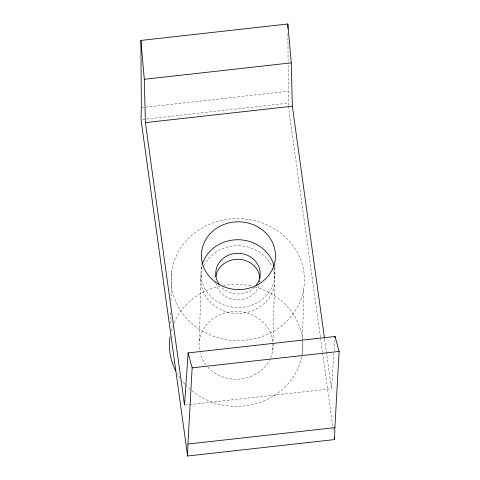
<?xml version="1.0" encoding="UTF-8"?>
<svg xmlns="http://www.w3.org/2000/svg" width="480" height="480" viewBox="0 0 480 480"><rect width="100%" height="100%" fill="white"/><g stroke="black" fill="none" stroke-linecap="round" stroke-linejoin="round"><path stroke-width="0.36" stroke-dasharray="2.4 1.8" d="M170.394 323.358L170.688 312.15M171 300.198L171.762 271.068M199.398 340.596L201.114 274.854M201.27 268.878L201.408 263.652M259.824 282.438L259.884 280.2M272.778 350.07L274.5 284.334M274.656 278.358L275.01 264.912M288.3 105.42L288.114 62.85M302.136 353.862L302.466 341.166M302.484 340.416L303.858 288.126A66.666 60.996 1.5 0 0 212.592 223.026A66.666 60.996 1.5 0 0 196.98 327.636A66.666 60.996 1.5 0 0 303.858 288.126M185.268 405.102L331.482 388.758L334.044 351.414M334.092 350.67L334.812 340.212M141.348 107.67L288.306 91.242M142.518 119.454L287.994 103.194M324.6 339.072L331.482 388.758M288.402 106.164L320.388 337.098M320.49 337.842L322.446 351.948M322.548 352.692L332.832 426.948M332.934 427.692L333.552 432.15M287.916 33.714L288.108 62.1M274.32 267.33A37.038 33.888 1.5 0 1 236.976 307.494A37.038 33.888 1.5 0 1 202.038 265.26M254.604 287.166A22.224 20.334 1.5 0 1 221.184 286.878M260.016 280.458A22.224 20.334 1.5 0 1 259.908 281.784M259.038 285.684A22.224 20.334 1.5 0 1 236.97 299.91A22.224 20.334 1.5 0 1 216.144 284.022M272.664 268.296A37.038 33.888 1.5 0 1 238.038 313.482A37.038 33.888 1.5 0 1 202.8 268.392M203.958 265.716A37.038 33.888 1.5 0 1 238.356 245.712A37.038 33.888 1.5 0 1 272.088 266.922M302.538 340.812A66.666 60.996 1.5 0 1 301.776 355.998M301.632 356.712A66.666 60.996 1.5 0 1 256.986 403.344A66.666 60.996 1.5 0 1 190.644 389.766M190.092 389.286A66.666 60.996 1.5 0 1 185.376 384.708M184.89 384.174A66.666 60.996 1.5 0 1 181.614 380.256M179.85 377.838A66.666 60.996 1.5 0 1 177.054 373.41M171.192 331.11A66.666 60.996 1.5 0 1 172.698 326.202M174.03 322.794A66.666 60.996 1.5 0 1 219.852 286.104M223.41 285.396A66.666 60.996 1.5 0 1 252.234 286.218M255.054 286.938A66.666 60.996 1.5 0 1 302.472 340.092M199.35 349.44A37.038 33.888 1.5 0 1 240.702 311.73A37.038 33.888 1.5 0 1 270.534 357.918M270.234 358.596A37.038 33.888 1.5 0 1 208.002 367.296M206.16 365.166A37.038 33.888 1.5 0 1 200.076 353.076"/><path stroke-width="0.72" d="M187.626 456L187.938 444.048L192.15 367.86L188.112 352.902L335.064 336.474L339.108 351.432L334.896 427.62L334.584 439.572L187.626 456L141.036 119.622L141.348 107.67L140.892 40.428L287.85 24L291.264 62.862L292.344 106.2L324.498 338.328M188.112 352.902L184.524 405.186L145.392 122.628L144.306 79.29L140.892 40.428M334.962 337.968L335.064 336.474M144.306 79.29L291.264 62.862M145.392 122.628L292.344 106.2M192.15 367.86L339.108 351.432M187.938 444.048L334.896 427.62M334.272 437.346L334.584 439.572M287.85 24L287.88 28.482M202.464 263.826A37.038 33.888 1.5 0 1 239.358 239.76A37.038 33.888 1.5 0 1 274.158 266.604M219.438 284.76A22.224 20.334 1.5 0 1 223.578 258.066A22.224 20.334 1.5 0 1 253.056 258.762A22.224 20.334 1.5 0 1 255.96 285.624M215.796 276.75A22.224 20.334 1.5 0 1 238.638 259.284A22.224 20.334 1.5 0 1 259.986 278.454M175.644 370.794A66.666 60.996 1.5 0 1 170.04 336.804M215.754 282.384A37.038 33.888 1.5 0 0 275.13 260.43A37.038 33.888 1.5 0 0 224.424 224.262A37.038 33.888 1.5 0 0 215.754 282.384"/></g></svg>
